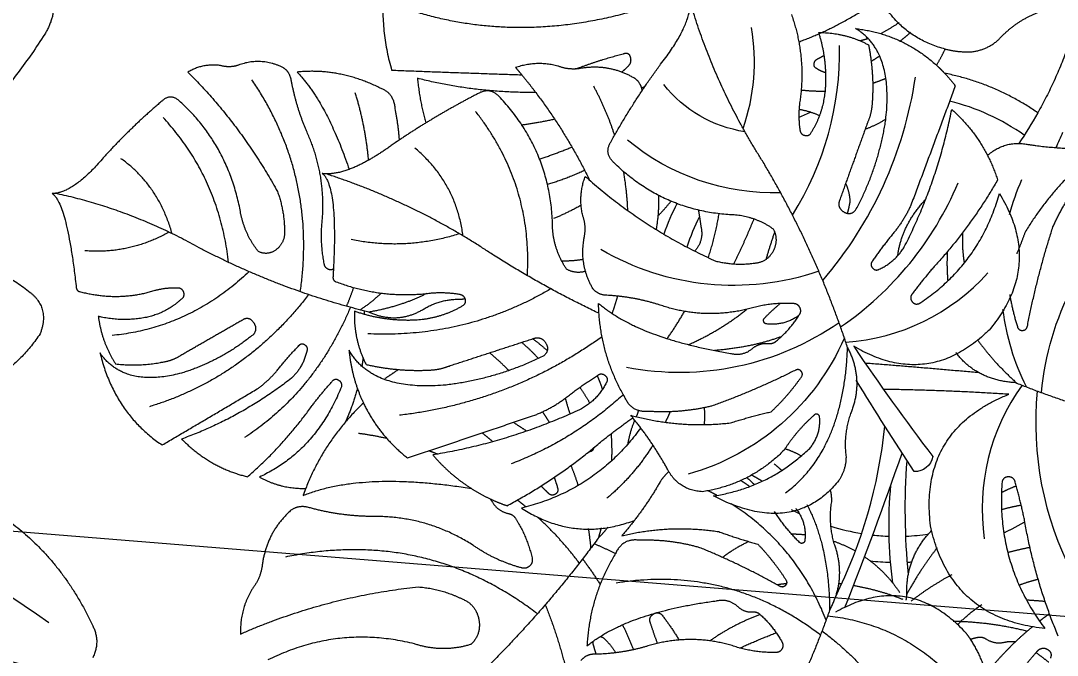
# Model space of a CAD drawing. Header units: inches. Extents: x 17146 to 31738, y -8920 to -2452.
# Drawn here: x 21354.46 to 21370.6, y -5320.32 to -5310.45 of the extents above; entities that cross this region are included whole.
import ezdxf

# ---------------------------------------------------------------- set-up
doc = ezdxf.new("R2010")
doc.units = ezdxf.units.IN
doc.header["$LTSCALE"] = 25
doc.header["$MEASUREMENT"] = 0
doc.header["$PDMODE"] = 3
doc.layers.get('Defpoints').update_dxf_attribs({"color": 251})
for name, color, linetype, lineweight in [('A_Grid Name', 216, 'Continuous', 5), ('Dim-external', 151, 'Continuous', 9), ('plants', 105, 'Continuous', 18)]:
    doc.layers.add(name, color=color, linetype=linetype, lineweight=lineweight)
doc.styles.add('int text 1in-8ft', font='trebuc.ttf', dxfattribs={"height": 7})
doc.dimstyles.new('dim 1in-8ft', dxfattribs={"dimtxt": 7, "dimasz": 2, "dimexe": 6, "dimexo": 6, "dimgap": 1, "dimtad": 1, "dimdec": 0, "dimzin": 0, "dimdsep": 46, "dimlunit": 4, "dimtxsty": 'int text 1in-8ft', "dimblk": 'DOT', "dimcen": 4, "dimdle": 6, "dimclrt": 7, "dimadec": 0, "dimazin": 0, "dimtfac": 1, "dimtdec": 0, "dimtofl": 0, "dimtmove": 0, "dimatfit": 3, "dimfxl": 6, "dimfxlon": 1, "dimtolj": 1, "dimtzin": 0, "dimarcsym": 0})
doc.dimstyles.new('dim 1in-8ft c-c', dxfattribs={"dimtxt": 7, "dimasz": 2, "dimexe": 6, "dimexo": 6, "dimgap": 1, "dimtad": 1, "dimdec": 0, "dimzin": 0, "dimdsep": 46, "dimlunit": 4, "dimtxsty": 'int text 1in-8ft', "dimblk": 'DOT', "dimcen": 4, "dimdle": 6, "dimclrt": 7, "dimadec": 0, "dimazin": 0, "dimtfac": 1, "dimtdec": 0, "dimtofl": 0, "dimtmove": 0, "dimatfit": 3, "dimfxl": 6, "dimfxlon": 1, "dimtolj": 1, "dimtzin": 0, "dimarcsym": 0})

# ---------------------------------------------------------------- blocks, each defined once
blk = doc.blocks.new('Monstera_86')
at = {"layer": 'plants'}
for points, degree in [([(0.5667, 1.02229), (0.60753, 1.08693), (0.61641, 1.15825)], 2), ([(0.79487, 0.9924), (0.82491, 1.07672), (0.87244, 1.15207)], 2), ([(0.80145, 1.01022), (0.7355, 1.06021), (0.70638, 1.13893)], 2), ([(0.9968, 0.92926), (1.06038, 1.01567), (1.14135, 1.08578)], 2), ([(0.61464, 1.02921), (0.62833, 1.04457), (0.6387, 1.06165)], 2), ([(0.79655, 0.99708), (0.72491, 1.005), (0.67851, 1.06165)], 2), ([(1.04313, 0.98738), (1.0286, 1.02367), (1.02099, 1.06207)], 2), ([(0.63256, 1.01968), (0.64656, 1.03297), (0.65816, 1.04784)], 2), ([(0.65816, 1.04784), (0.66256, 1.03143), (0.67193, 1.0174)], 2), ([(0.60197, 1.03403), (0.5998, 1.02947), (0.60413, 1.0268)], 2), ([(0.60346, 1.03764), (0.6089, 1.03343), (0.61464, 1.02921)], 2), ([(1.0014, 1.03065), (1.00792, 1.03108), (1.01211, 1.03622)], 2), ([(1.15735, 1.02155), (1.22372, 1.00502), (1.28527, 1.03558)], 2), ([(0.60413, 1.0268), (0.60846, 1.02414), (0.61292, 1.0273)], 2), ([(0.61292, 1.0273), (0.61379, 1.02825), (0.61464, 1.02921)], 2), ([(0.83646, 1.01991), (0.83472, 1.02301), (0.83651, 1.02608)], 2), ([(0.83651, 1.02608), (0.8383, 1.02915), (0.84178, 1.02903)], 2), ([(0.87315, 1.0252), (0.85755, 1.01796), (0.84145, 1.01187)], 2), ([(0.84178, 1.02903), (0.86133, 1.02954), (0.87986, 1.02311)], 2), ([(0.87986, 1.02311), (0.91734, 1.01211), (0.95464, 1.02375)], 2), ([(1.00672, 1.02338), (0.97102, 0.99428), (0.89371, 0.98396)], 2), ([(0.95464, 1.02375), (0.97757, 1.0304), (1.0014, 1.03065)], 2), ([(0.97563, 1.00495), (0.97052, 1.01564), (0.96615, 1.02667)], 2), ([(0.99162, 1.01698), (0.98578, 1.02245), (0.98163, 1.02931)], 2), ([(0.98175, 0.94256), (1.00435, 0.97967), (1.00672, 1.02338)], 2), ([(0.99866, 1.0306), (0.99981, 1.02679), (1.00089, 1.02297)], 2), ([(1.00089, 1.02297), (1.00168, 1.02105), (1.00104, 1.01906)], 2), ([(1.10795, 1.02202), (1.13276, 1.0296), (1.15735, 1.02155)], 2), ([(0.5952, 1.01494), (0.61564, 0.96604), (0.62462, 0.91381)], 2), ([(0.61765, 1.00654), (0.62539, 1.01287), (0.63256, 1.01968)], 2), ([(0.64199, 1.02006), (0.63732, 1.01897), (0.63256, 1.01968)], 2), ([(0.65841, 1.0172), (0.65077, 1.02209), (0.64199, 1.02006)], 2), ([(0.66545, 1.0158), (0.66166, 1.01506), (0.65841, 1.0172)], 2), ([(0.67193, 1.0174), (0.66872, 1.0165), (0.66545, 1.0158)], 2), ([(0.67193, 1.0174), (0.67377, 1.01465), (0.67578, 1.01203)], 2), ([(0.80285, 1.01385), (0.88281, 0.95298), (0.98117, 0.96849)], 2), ([(0.85593, 0.99552), (0.84414, 1.00599), (0.83646, 1.01991)], 2), ([(0.85541, 0.99599), (0.87897, 1.0046), (0.89943, 1.01898)], 2), ([(0.94156, 0.99595), (0.93319, 1.00659), (0.92633, 1.01828)], 2), ([(0.94512, 1.02117), (0.94837, 1.01228), (0.95131, 1.00326)], 2), ([(0.99521, 1.01519), (0.99307, 1.01538), (0.99162, 1.01698)], 2), ([(1.10117, 1), (1.09867, 1.01282), (1.10795, 1.02202)], 2), ([(0.64429, 0.87995), (0.64982, 0.95114), (0.60688, 1.00818)], 2), ([(0.60688, 1.00818), (0.68931, 0.99963), (0.70677, 0.91862)], 2), ([(0.68708, 1.00168), (0.65419, 1.00227), (0.62223, 1.01037)], 2), ([(0.68323, 1.00485), (0.6736, 0.99509), (0.66198, 0.98716)], 2), ([(0.67578, 1.01203), (0.72596, 0.95809), (0.78971, 0.99382)], 2), ([(1.3092, 1.01295), (1.23471, 0.98015), (1.15396, 0.97185)], 2), ([(1.29887, 0.97353), (1.30992, 0.99171), (1.3092, 1.01295)], 2), ([(0.6029, 0.99528), (0.6073, 0.99841), (0.61155, 1.00169)], 2), ([(0.79792, 1.00081), (0.82311, 0.93609), (0.88074, 0.89931)], 2), ([(0.86171, 0.99367), (0.85845, 0.99337), (0.85593, 0.99552)], 2), ([(0.94918, 0.99588), (0.94533, 0.99298), (0.94156, 0.99595)], 2), ([(0.95131, 1.00326), (0.95303, 0.99877), (0.94918, 0.99588)], 2), ([(1.11569, 0.98233), (1.10367, 0.98718), (1.10117, 1)], 2), ([(0.7815, 0.98973), (0.76381, 0.94521), (0.74719, 0.90029), (0.73162, 0.85498)], 3), ([(0.79487, 0.9924), (0.77991, 0.96491), (0.79039, 0.93532)], 2), ([(0.81468, 0.90002), (0.79519, 0.93725), (0.79487, 0.9924)], 2), ([(0.87504, 0.98903), (0.86934, 0.99426), (0.86171, 0.99367)], 2), ([(0.89371, 0.98396), (0.88312, 0.98159), (0.87504, 0.98903)], 2), ([(1.04999, 0.99524), (1.14868, 0.92044), (1.27007, 0.9458)], 2), ([(0.62282, 0.98313), (0.61478, 0.98364), (0.60675, 0.98433)], 2), ([(0.72373, 0.98425), (0.7069, 0.97107), (0.68797, 0.96106)], 2), ([(0.70088, 0.93766), (0.71521, 0.95566), (0.72753, 0.97824)], 2), ([(0.72753, 0.97824), (0.72825, 0.94586), (0.70582, 0.92267)], 2), ([(0.72753, 0.97824), (0.72789, 0.98079), (0.72823, 0.98334)], 2), ([(0.73064, 0.98294), (0.75172, 0.97458), (0.77405, 0.9708)], 2), ([(0.78983, 0.9807), (0.76659, 0.93386), (0.75201, 0.88356), (0.7466, 0.83155)], 3), ([(1.15396, 0.97185), (1.1338, 0.97335), (1.11569, 0.98233)], 2), ([(0.6291, 0.97012), (0.6211, 0.96713), (0.61282, 0.96501)], 2), ([(0.76434, 0.94555), (0.74593, 0.95817), (0.73368, 0.97676)], 2), ([(0.73956, 0.96864), (0.74345, 0.94018), (0.74405, 0.91145), (0.74135, 0.88285)], 3), ([(0.78438, 0.96931), (0.78574, 0.96915), (0.78709, 0.969)], 2), ([(0.83271, 0.96621), (0.83163, 0.96879), (0.8336, 0.97073)], 2), ([(0.83257, 0.96902), (0.83658, 0.96945), (0.84057, 0.97003)], 2), ([(0.8336, 0.97073), (0.83557, 0.97267), (0.83803, 0.97145)], 2), ([(0.83803, 0.97145), (0.87206, 0.95234), (0.9081, 0.93762)], 2), ([(1.01051, 0.94744), (1.00239, 0.95826), (0.99515, 0.96969)], 2), ([(1.29031, 0.95339), (1.29185, 0.96463), (1.29887, 0.97353)], 2), ([(0.61361, 0.80086), (0.61888, 0.85614), (0.60828, 0.91091), (0.58279, 0.96024)], 3), ([(0.72598, 0.96092), (0.72921, 0.92795), (0.72963, 0.8948), (0.72725, 0.86175)], 3), ([(0.8576, 0.9345), (0.84357, 0.94904), (0.83271, 0.96621)], 2), ([(0.75933, 0.94919), (0.75344, 0.94982), (0.74753, 0.95022), (0.7416, 0.95037)], 3), ([(1.01338, 0.95113), (1.02987, 0.92908), (1.05019, 0.91056)], 2), ([(1.05466, 0.94655), (1.05367, 0.9507), (1.0568, 0.9536)], 2), ([(1.0568, 0.9536), (1.05993, 0.95651), (1.06395, 0.95518)], 2), ([(1.06395, 0.95518), (1.08695, 0.94905), (1.1064, 0.93532)], 2), ([(1.26522, 0.90496), (1.28674, 0.92449), (1.29031, 0.95339)], 2), ([(0.63891, 0.94163), (0.62953, 0.93905), (0.61997, 0.93723)], 2), ([(0.72692, 0.95024), (0.72558, 0.95018), (0.72424, 0.95011), (0.7229, 0.95003)], 3), ([(0.88836, 0.94608), (0.87783, 0.93782), (0.86565, 0.9322)], 2), ([(0.96117, 0.93113), (0.9755, 0.92916), (0.98175, 0.94256)], 2), ([(1.00035, 0.93406), (0.99091, 0.93798), (0.98188, 0.94278)], 2), ([(1.06914, 0.91189), (1.05892, 0.92794), (1.05466, 0.94655)], 2), ([(0.79137, 0.93189), (0.78146, 0.93533), (0.77235, 0.94053)], 2), ([(0.79039, 0.93532), (0.79613, 0.91679), (0.79302, 0.89761)], 2), ([(0.81646, 0.93118), (0.81658, 0.93294), (0.81818, 0.93359)], 2), ([(0.81818, 0.93359), (0.81978, 0.93425), (0.82105, 0.93305)], 2), ([(0.82105, 0.93305), (0.83358, 0.92081), (0.84296, 0.90589)], 2), ([(0.89169, 0.92362), (0.87485, 0.92974), (0.8576, 0.9345)], 2), ([(0.9081, 0.93762), (0.93415, 0.93021), (0.96117, 0.93113)], 2), ([(1.00321, 0.93787), (1.00399, 0.92928), (1.00534, 0.92077)], 2), ([(1.1064, 0.93532), (1.14644, 0.90983), (1.19392, 0.91038)], 2), ([(0.64249, 0.92442), (0.63377, 0.92054), (0.62555, 0.9157)], 2), ([(0.62682, 0.79582), (0.65495, 0.83496), (0.66657, 0.88214), (0.65981, 0.92986)], 3), ([(0.72829, 0.92753), (0.7217, 0.92726), (0.71513, 0.92665), (0.7086, 0.9257)], 3), ([(0.75721, 0.92654), (0.75245, 0.92706), (0.74767, 0.9274), (0.74288, 0.92757)], 3), ([(0.79369, 0.9189), (0.78492, 0.92165), (0.77598, 0.92376), (0.7669, 0.92522)], 3), ([(0.82398, 0.90385), (0.8148, 0.91594), (0.81646, 0.93118)], 2), ([(0.82818, 0.92558), (0.82219, 0.9256), (0.81624, 0.92626)], 2), ([(0.97627, 0.92719), (0.93431, 0.91704), (0.89169, 0.92362)], 2), ([(0.94321, 0.88084), (0.95756, 0.90566), (0.97627, 0.92719)], 2), ([(0.9968, 0.92926), (0.99228, 0.9248), (0.98849, 0.9197)], 2), ([(0.99436, 0.92037), (0.99551, 0.92479), (0.9968, 0.92926)], 2), ([(0.62555, 0.9157), (0.62496, 0.9155), (0.62436, 0.91531)], 2), ([(0.70677, 0.91862), (0.7166, 0.83501), (0.63844, 0.80374)], 2), ([(1.06383, 0.90301), (1.01733, 0.93327), (0.9653, 0.9138)], 2), ([(0.62462, 0.91381), (0.62812, 0.89701), (0.63277, 0.88049)], 2), ([(0.7868, 0.87902), (0.82673, 0.92863), (0.89624, 0.89246)], 2), ([(0.82833, 0.90423), (0.82602, 0.90549), (0.82368, 0.9067), (0.82132, 0.90786)], 3), ([(1.07526, 0.90778), (1.07136, 0.90856), (1.06914, 0.91189)], 2), ([(1.08926, 0.89788), (1.08436, 0.90584), (1.07526, 0.90778)], 2), ([(1.19392, 0.91038), (1.22294, 0.91013), (1.25084, 0.90224)], 2), ([(0.62756, 0.90061), (0.63618, 0.90211), (0.6446, 0.90445)], 2), ([(0.6446, 0.90454), (0.64448, 0.90448), (0.64437, 0.90441), (0.64425, 0.90435)], 3), ([(0.79302, 0.89761), (0.79284, 0.89217), (0.79418, 0.88691)], 2), ([(0.82448, 0.90333), (0.82423, 0.90359), (0.82398, 0.90385)], 2), ([(0.95982, 0.83302), (0.99868, 0.88717), (1.06383, 0.90301)], 2), ([(1.07656, 0.90097), (1.0319, 0.87737), (0.99371, 0.84447)], 2), ([(1.05999, 0.90203), (1.06367, 0.89897), (1.06745, 0.89602)], 2), ([(1.09137, 0.89492), (1.08413, 0.89834), (1.07656, 0.90097)], 2), ([(1.09137, 0.89492), (1.09021, 0.89633), (1.08926, 0.89788)], 2), ([(1.25084, 0.90224), (1.25859, 0.90051), (1.26522, 0.90496)], 2), ([(0.63186, 0.88375), (0.63841, 0.8863), (0.6448, 0.88962)], 2), ([(0.83342, 0.88981), (0.78278, 0.8525), (0.77913, 0.76308)], 2), ([(0.89624, 0.89246), (0.84769, 0.88495), (0.81225, 0.85093)], 2), ([(0.83463, 0.85248), (0.86425, 0.88242), (0.90588, 0.88875)], 2), ([(0.8932, 0.89196), (0.89707, 0.88985), (0.90104, 0.88791)], 2), ([(0.90588, 0.88875), (0.92629, 0.8877), (0.93606, 0.86975)], 2), ([(0.94913, 0.84811), (0.96553, 0.87443), (0.98929, 0.89449)], 2), ([(1.03212, 0.88624), (1.03174, 0.88956), (1.03469, 0.89111)], 2), ([(1.03469, 0.89111), (1.03765, 0.89266), (1.04011, 0.89042)], 2), ([(1.04011, 0.89042), (1.04343, 0.88706), (1.0468, 0.88375)], 2), ([(1.10788, 0.8858), (1.09992, 0.89089), (1.09137, 0.89492)], 2), ([(1.2546, 0.89208), (1.20308, 0.87095), (1.10934, 0.88566)], 2), ([(1.25227, 0.88586), (1.25348, 0.88895), (1.2546, 0.89208)], 2), ([(0.63277, 0.88049), (0.63377, 0.87604), (0.63833, 0.87583)], 2), ([(0.63833, 0.87583), (0.64289, 0.87562), (0.64429, 0.87995)], 2), ([(0.78054, 0.85831), (0.78054, 0.86961), (0.7868, 0.87902)], 2), ([(0.86307, 0.87409), (0.85831, 0.87661), (0.85374, 0.87947)], 2), ([(0.8672, 0.8763), (0.86495, 0.87838), (0.86266, 0.88041), (0.86032, 0.88238)], 3), ([(0.86481, 0.88416), (0.86862, 0.88138), (0.87263, 0.87891)], 2), ([(0.93521, 0.87124), (0.94004, 0.87531), (0.94321, 0.88084)], 2), ([(1.0144, 0.88292), (1.01718, 0.87428), (1.02057, 0.86586)], 2), ([(1.0353, 0.87624), (1.0336, 0.8812), (1.03212, 0.88624)], 2), ([(1.14127, 0.85659), (1.12682, 0.87371), (1.10788, 0.8858)], 2), ([(1.10934, 0.88566), (1.10861, 0.88571), (1.10788, 0.8858)], 2), ([(1.20184, 0.81137), (1.2354, 0.8429), (1.25227, 0.88586)], 2), ([(1.29277, 0.876), (1.27328, 0.8865), (1.25227, 0.88586)], 2), ([(0.70474, 0.85811), (0.70638, 0.8661), (0.71292, 0.87135), (0.72108, 0.87122)], 3), ([(0.72108, 0.87122), (0.73828, 0.8449), (0.7551, 0.81833), (0.77155, 0.79152)], 3), ([(0.78198, 0.75452), (0.80787, 0.81323), (0.85675, 0.85586), (0.91844, 0.87353)], 3), ([(0.84316, 0.86444), (0.83985, 0.86714), (0.83675, 0.87013)], 2), ([(0.93606, 0.86975), (0.94999, 0.84432), (0.96854, 0.82203)], 2), ([(1.22111, 0.79717), (1.24322, 0.85303), (1.29277, 0.876)], 2), ([(1.30307, 0.87568), (1.2716, 0.84846), (1.24662, 0.81347)], 2), ([(1.36061, 0.84275), (1.33534, 0.8681), (1.30307, 0.87568)], 2), ([(0.97499, 0.80406), (1.01809, 0.84345), (1.0728, 0.86443)], 2), ([(0.98569, 0.83818), (0.98483, 0.84949), (0.98528, 0.8615)], 2), ([(0.77376, 0.76184), (0.75174, 0.79463), (0.72872, 0.82673), (0.70474, 0.85811)], 3), ([(0.7765, 0.82054), (0.78307, 0.83894), (0.78054, 0.85831)], 2), ([(0.81225, 0.85093), (0.80236, 0.83913), (0.80355, 0.82377)], 2), ([(0.80821, 0.82172), (0.82352, 0.8353), (0.83463, 0.85248)], 2), ([(0.81963, 0.85757), (0.82634, 0.85369), (0.83389, 0.85135)], 2), ([(1.00085, 0.85049), (1.00108, 0.85107), (1.00131, 0.85163)], 2), ([(1.00131, 0.85163), (1.00205, 0.85362), (1.00414, 0.85382)], 2), ([(1.00414, 0.85382), (1.00452, 0.85385), (1.00491, 0.8538)], 2), ([(1.01139, 0.81628), (1.07344, 0.84554), (1.14127, 0.85659)], 2), ([(1.16343, 0.85927), (1.10696, 0.84043), (1.05061, 0.82126)], 2), ([(1.13736, 0.85593), (1.14109, 0.85444), (1.14485, 0.85306)], 2), ([(1.20184, 0.81137), (1.18827, 0.83975), (1.16343, 0.85927)], 2), ([(0.97086, 0.8469), (0.96903, 0.83634), (0.96495, 0.82643)], 2), ([(0.99371, 0.84447), (0.98097, 0.83425), (0.96755, 0.82492)], 2), ([(1.08902, 0.84512), (1.09361, 0.84122), (1.09826, 0.8374)], 2), ([(1.18137, 0.84231), (1.19369, 0.83956), (1.20621, 0.83789)], 2), ([(1.26477, 0.78968), (1.30904, 0.82425), (1.36061, 0.84275)], 2), ([(1.37759, 0.84794), (1.33613, 0.82366), (1.2948, 0.79909)], 2), ([(1.43188, 0.76767), (1.41913, 0.82033), (1.37759, 0.84794)], 2), ([(0.63148, 0.79398), (0.54769, 0.82741), (0.45857, 0.84137)], 2), ([(1.0709, 0.82815), (1.06512, 0.83206), (1.05924, 0.83582)], 2), ([(1.21328, 0.72781), (1.24416, 0.80128), (1.30566, 0.84156)], 2), ([(0.80355, 0.82377), (0.80361, 0.82199), (0.80523, 0.82128)], 2), ([(0.88142, 0.82865), (0.86383, 0.82311), (0.84586, 0.81895)], 2), ([(0.96854, 0.82203), (0.92562, 0.83373), (0.88142, 0.82865)], 2), ([(0.90409, 0.82955), (0.90398, 0.82974), (0.90387, 0.82993), (0.90376, 0.83012)], 3), ([(0.90413, 0.83013), (0.90358, 0.82276), (0.90409, 0.81538)], 2), ([(0.93419, 0.81893), (0.9361, 0.82359), (0.93825, 0.82814)], 2), ([(0.96755, 0.82492), (0.96712, 0.82459), (0.96663, 0.82435)], 2), ([(1.03939, 0.82843), (1.04232, 0.82365), (1.04545, 0.81901)], 2), ([(1.20721, 0.79843), (1.21122, 0.81376), (1.21756, 0.82789)], 2), ([(0.77913, 0.76308), (0.76466, 0.79121), (0.7765, 0.82054)], 2), ([(0.80523, 0.82128), (0.80686, 0.82056), (0.80821, 0.82172)], 2), ([(0.84586, 0.81895), (0.83088, 0.80486), (0.81908, 0.78801)], 2), ([(0.89785, 0.814), (0.92499, 0.82051), (0.95284, 0.81862)], 2), ([(0.9346, 0.81894), (0.93454, 0.81911), (0.93447, 0.81927), (0.9344, 0.81943)], 3), ([(0.95284, 0.81862), (0.96769, 0.82007), (0.97366, 0.8064)], 2), ([(0.9626, 0.82118), (0.96201, 0.8194), (0.96157, 0.81758)], 2), ([(0.9636, 0.82332), (0.96312, 0.82224), (0.9626, 0.82118)], 2), ([(0.98987, 0.7937), (0.9971, 0.80828), (1.01139, 0.81628)], 2), ([(0.99348, 0.75346), (1.073, 0.8104), (1.17044, 0.82207)], 2), ([(1.02139, 0.82086), (1.0236, 0.81433), (1.0253, 0.80764)], 2), ([(1.05061, 0.82126), (1.03708, 0.81575), (1.02544, 0.807)], 2), ([(1.24969, 0.71672), (1.30592, 0.78937), (1.38874, 0.81454)], 2), ([(0.82439, 0.78256), (0.86016, 0.80052), (0.89785, 0.814)], 2), ([(0.97366, 0.8064), (0.99567, 0.76833), (0.9966, 0.72436)], 2), ([(1.02544, 0.807), (1.01192, 0.79646), (0.99745, 0.78725)], 2), ([(1.01295, 0.79769), (1.00829, 0.80439), (1.00424, 0.81148)], 2), ([(1.0253, 0.80764), (1.02543, 0.80737), (1.02556, 0.80709)], 2), ([(1.21442, 0.76531), (1.21231, 0.78946), (1.20184, 0.81137)], 2), ([(1.24662, 0.81347), (1.23817, 0.8025), (1.22905, 0.79226)], 2), ([(0.60993, 0.80222), (0.60377, 0.73608), (0.57236, 0.67689), (0.52105, 0.63471)], 3), ([(0.62309, 0.79727), (0.6336, 0.77604), (0.64047, 0.75333), (0.64349, 0.72983)], 3), ([(0.63844, 0.80374), (0.6931, 0.8002), (0.74787, 0.79942)], 2), ([(0.99784, 0.78751), (0.99528, 0.79333), (0.99323, 0.79951)], 2), ([(1.12977, 0.79568), (1.19424, 0.80129), (1.21442, 0.76531)], 2), ([(1.22362, 0.79133), (1.22048, 0.79327), (1.22111, 0.79717)], 2), ([(1.2948, 0.79909), (1.28502, 0.79236), (1.27721, 0.78286)], 2), ([(0.66569, 0.75625), (0.65173, 0.77562), (0.63148, 0.79398)], 2), ([(0.63182, 0.79367), (0.66598, 0.79196), (0.68468, 0.76725)], 2), ([(0.78661, 0.74125), (0.84133, 0.77891), (0.90689, 0.79274), (0.97216, 0.78039)], 3), ([(0.81908, 0.78801), (0.81788, 0.78546), (0.81984, 0.78344)], 2), ([(0.99092, 0.78732), (0.98769, 0.79007), (0.98987, 0.7937)], 2), ([(1.04433, 0.77015), (1.08483, 0.79021), (1.12977, 0.79568)], 2), ([(1.17132, 0.78212), (1.17717, 0.78622), (1.18317, 0.79008)], 2), ([(1.22905, 0.79226), (1.22676, 0.78939), (1.22362, 0.79133)], 2), ([(1.25131, 0.76625), (1.25477, 0.78057), (1.26477, 0.78968)], 2), ([(1.36082, 0.78525), (1.41058, 0.79833), (1.43188, 0.76767)], 2), ([(0.76395, 0.7763), (0.71497, 0.78014), (0.66453, 0.78465)], 2), ([(0.81984, 0.78344), (0.82181, 0.78143), (0.82439, 0.78256)], 2), ([(0.99745, 0.78725), (0.99416, 0.78457), (0.99092, 0.78732)], 2), ([(1.12716, 0.77906), (1.09045, 0.76702), (1.05368, 0.75517)], 2), ([(1.07495, 0.78299), (1.08298, 0.77485), (1.09172, 0.76749)], 2), ([(1.14345, 0.78257), (1.13501, 0.78214), (1.12716, 0.77906)], 2), ([(1.19956, 0.77772), (1.17185, 0.78405), (1.14345, 0.78257)], 2), ([(1.2022, 0.77201), (1.20261, 0.77542), (1.20314, 0.7788)], 2), ([(1.27721, 0.78286), (1.2682, 0.7715), (1.25824, 0.76124)], 2), ([(1.29764, 0.75125), (1.32638, 0.77469), (1.36082, 0.78525)], 2), ([(0.65559, 0.74764), (0.70924, 0.8), (0.77376, 0.76184)], 2), ([(1.04278, 0.75885), (1.03886, 0.76514), (1.04433, 0.77015)], 2), ([(1.04915, 0.77247), (1.05599, 0.76495), (1.06379, 0.75843)], 2), ([(1.20973, 0.73125), (1.21062, 0.75577), (1.19956, 0.77772)], 2), ([(1.3613, 0.76962), (1.33431, 0.75403), (1.30724, 0.7386)], 2), ([(1.37355, 0.77486), (1.36699, 0.77342), (1.3613, 0.76962)], 2), ([(1.41833, 0.77728), (1.39562, 0.77971), (1.37355, 0.77486)], 2), ([(1.43337, 0.73574), (1.43034, 0.75842), (1.41833, 0.77728)], 2), ([(0.77913, 0.76308), (0.80716, 0.67733), (0.85357, 0.59997)], 2), ([(0.83705, 0.75346), (0.86299, 0.76293), (0.89524, 0.7655)], 2), ([(0.86195, 0.76357), (0.85588, 0.75853), (0.84804, 0.7594)], 2), ([(0.88139, 0.768), (0.87054, 0.77076), (0.86195, 0.76357)], 2), ([(0.91807, 0.76037), (0.89054, 0.74827), (0.86711, 0.72952)], 2), ([(0.9966, 0.72436), (0.96078, 0.75486), (0.88139, 0.768)], 2), ([(1.054, 0.75528), (1.04759, 0.76004), (1.04161, 0.76536)], 2), ([(1.2531, 0.7605), (1.25015, 0.76264), (1.25131, 0.76625)], 2), ([(1.25824, 0.76124), (1.25606, 0.75837), (1.2531, 0.7605)], 2), ([(0.7807, 0.75831), (0.73263, 0.75483), (0.68897, 0.73351), (0.65667, 0.69773)], 3), ([(0.84201, 0.75774), (0.82948, 0.74766), (0.82107, 0.73396)], 2), ([(0.84804, 0.7594), (0.84468, 0.75981), (0.84201, 0.75774)], 2), ([(0.93668, 0.75503), (0.92845, 0.74356), (0.9215, 0.73129)], 2), ([(1.03824, 0.71169), (1.11225, 0.75497), (1.19813, 0.75095)], 2), ([(1.05368, 0.75517), (1.0467, 0.75257), (1.04278, 0.75885)], 2), ([(1.29813, 0.74065), (1.2941, 0.74596), (1.29764, 0.75125)], 2), ([(1.30173, 0.69666), (1.35326, 0.7456), (1.42127, 0.75245)], 2), ([(0.62219, 0.7445), (0.61367, 0.70036), (0.59985, 0.65759)], 2), ([(0.62609, 0.74794), (0.62295, 0.74757), (0.62219, 0.7445)], 2), ([(0.63068, 0.74549), (0.62924, 0.7483), (0.62609, 0.74794)], 2), ([(0.64665, 0.62851), (0.60791, 0.69132), (0.65559, 0.74764)], 2), ([(0.63765, 0.71674), (0.63511, 0.73134), (0.63068, 0.74549)], 2), ([(0.78529, 0.74495), (0.73949, 0.71356), (0.70424, 0.67033), (0.68271, 0.61914)], 3), ([(0.8217, 0.73497), (0.83427, 0.74395), (0.84968, 0.74233)], 2), ([(0.84968, 0.74233), (0.85158, 0.74221), (0.8523, 0.74046)], 2), ([(0.82107, 0.73396), (0.81917, 0.73091), (0.82091, 0.72776)], 2), ([(0.85173, 0.73731), (0.84529, 0.73052), (0.8381, 0.72452)], 2), ([(0.8523, 0.74046), (0.85302, 0.73871), (0.85173, 0.73731)], 2), ([(0.86573, 0.72919), (0.90478, 0.73889), (0.94285, 0.72586)], 2), ([(0.98468, 0.73321), (0.98205, 0.72572), (0.97992, 0.71807)], 2), ([(1.11468, 0.72622), (1.13458, 0.73809), (1.1578, 0.73908)], 2), ([(1.19708, 0.73199), (1.17128, 0.74328), (1.14808, 0.72861)], 2), ([(1.1578, 0.73908), (1.18452, 0.74008), (1.20973, 0.73125)], 2), ([(1.20133, 0.73093), (1.20122, 0.73245), (1.20112, 0.73396)], 2), ([(1.30724, 0.7386), (1.30216, 0.73535), (1.29813, 0.74065)], 2), ([(1.35952, 0.71943), (1.37335, 0.7328), (1.39142, 0.73657)], 2), ([(1.39142, 0.73657), (1.41224, 0.74077), (1.43337, 0.73574)], 2), ([(0.7168, 0.72457), (0.66357, 0.6898), (0.64665, 0.62851)], 2), ([(0.72296, 0.7226), (0.72063, 0.72593), (0.7168, 0.72457)], 2), ([(0.82091, 0.72776), (0.82265, 0.72462), (0.82624, 0.72461)], 2), ([(0.82624, 0.72461), (0.84639, 0.7234), (0.86573, 0.72919)], 2), ([(0.94285, 0.72586), (0.96628, 0.71836), (0.99086, 0.71725)], 2), ([(0.99619, 0.73305), (1.04376, 0.7105), (1.08819, 0.68237)], 2), ([(1.1133, 0.72033), (1.1122, 0.72369), (1.11468, 0.72622)], 2), ([(1.14808, 0.72861), (1.13341, 0.72026), (1.11666, 0.72073)], 2), ([(1.14685, 0.71579), (1.16871, 0.72714), (1.19708, 0.73199)], 2), ([(1.20472, 0.73007), (1.19498, 0.72342), (1.18612, 0.71536)], 2), ([(1.19708, 0.73199), (1.27352, 0.71334), (1.34539, 0.67579)], 2), ([(1.21659, 0.7269), (1.2132, 0.71887), (1.21036, 0.71054)], 2), ([(0.7036, 0.69229), (0.71356, 0.70389), (0.72269, 0.71615)], 2), ([(0.72269, 0.71615), (0.72528, 0.71927), (0.72296, 0.7226)], 2), ([(0.80427, 0.69638), (0.86828, 0.71791), (0.93616, 0.71116), (0.99467, 0.67743)], 3), ([(0.99086, 0.71725), (0.99756, 0.71658), (1.0017, 0.71127)], 2), ([(1.11792, 0.71638), (1.11441, 0.71698), (1.1133, 0.72033)], 2), ([(1.11666, 0.72073), (1.115, 0.72053), (1.11337, 0.72012)], 2), ([(1.14331, 0.71539), (1.13055, 0.71419), (1.11792, 0.71638)], 2), ([(1.22584, 0.7055), (1.18582, 0.72066), (1.14331, 0.71539)], 2), ([(1.35934, 0.71384), (1.35796, 0.71679), (1.35952, 0.71943)], 2), ([(1.44993, 0.714), (1.41621, 0.72304), (1.38365, 0.71297)], 2), ([(1.0017, 0.71127), (1.0138, 0.68999), (1.00893, 0.66601)], 2), ([(1.257, 0.7142), (1.24236, 0.61307), (1.29923, 0.52922)], 2), ([(1.36356, 0.71076), (1.36071, 0.71088), (1.35934, 0.71384)], 2), ([(1.38365, 0.71297), (1.37381, 0.7103), (1.36356, 0.71076)], 2), ([(1.45257, 0.71085), (1.45214, 0.71341), (1.44993, 0.714)], 2), ([(1.47366, 0.62851), (1.46089, 0.63666), (1.45257, 0.71085)], 2), ([(0.69208, 0.67924), (0.69282, 0.6919), (0.69173, 0.70453)], 2), ([(0.80086, 0.70446), (0.7576, 0.6538), (0.72984, 0.59293), (0.71994, 0.52705)], 3), ([(1.00787, 0.69641), (1.01655, 0.69891), (1.02447, 0.69461)], 2), ([(1.05873, 0.7002), (1.05429, 0.62013), (1.10398, 0.55679)], 2), ([(1.22848, 0.70173), (1.22847, 0.70451), (1.22584, 0.7055)], 2), ([(1.22806, 0.69427), (1.22825, 0.69792), (1.22848, 0.70173)], 2), ([(0.64823, 0.6166), (0.67163, 0.65758), (0.7036, 0.69229)], 2), ([(0.67708, 0.68837), (0.67724, 0.68792), (0.67739, 0.68748)], 2), ([(0.75147, 0.69453), (0.73755, 0.68817), (0.72965, 0.67508)], 2), ([(0.75744, 0.69337), (0.75494, 0.69646), (0.75147, 0.69453)], 2), ([(0.75733, 0.68729), (0.75994, 0.69029), (0.75744, 0.69337)], 2), ([(0.86062, 0.68925), (0.84964, 0.68856), (0.8442, 0.67901)], 2), ([(0.89423, 0.68746), (0.8776, 0.69161), (0.86062, 0.68925)], 2), ([(0.87835, 0.68992), (0.86903, 0.67064), (0.86091, 0.65084)], 2), ([(1.02447, 0.69461), (1.03747, 0.67516), (1.03691, 0.65185)], 2), ([(1.23781, 0.61107), (1.22431, 0.62129), (1.22806, 0.69427)], 2), ([(1.22806, 0.69427), (1.23025, 0.6958), (1.23272, 0.69462)], 2), ([(1.23272, 0.69462), (1.23562, 0.69324), (1.23612, 0.68971)], 2), ([(1.23612, 0.68971), (1.23993, 0.67005), (1.23769, 0.65046)], 2), ([(1.31956, 0.6886), (1.32823, 0.61431), (1.37685, 0.56208)], 2), ([(0.62413, 0.66218), (0.62764, 0.67175), (0.63151, 0.68118)], 2), ([(0.67739, 0.68748), (0.67908, 0.675), (0.67856, 0.66241)], 2), ([(0.73536, 0.68276), (0.7318, 0.65572), (0.711, 0.63363)], 2), ([(0.738, 0.66173), (0.74828, 0.67405), (0.75733, 0.68729)], 2), ([(0.8442, 0.67901), (0.83875, 0.66945), (0.84376, 0.65966)], 2), ([(0.84281, 0.66182), (0.84689, 0.67368), (0.85038, 0.68573)], 2), ([(0.90079, 0.68446), (0.8946, 0.66566), (0.89134, 0.64616)], 2), ([(1.00819, 0.61352), (0.957, 0.65942), (0.89423, 0.68746)], 2), ([(1.02885, 0.68715), (1.0195, 0.68741), (1.00988, 0.68583)], 2), ([(1.08819, 0.68237), (1.15634, 0.6367), (1.23454, 0.61133)], 2), ([(1.2772, 0.67681), (1.28454, 0.68314), (1.29352, 0.67924)], 2), ([(1.29352, 0.67924), (1.30667, 0.66293), (1.30978, 0.64139)], 2), ([(1.37169, 0.66219), (1.406, 0.68154), (1.4451, 0.6785)], 2), ([(0.72965, 0.67508), (0.70046, 0.61803), (0.68825, 0.55513)], 2), ([(0.90714, 0.65794), (0.90451, 0.66955), (0.91247, 0.67845)], 2), ([(0.9085, 0.64869), (0.91279, 0.65726), (0.91643, 0.66613), (0.9194, 0.67524)], 3), ([(0.91247, 0.67845), (0.91258, 0.67857), (0.91268, 0.67869)], 2), ([(1.11807, 0.66362), (1.16464, 0.67842), (1.21258, 0.66873)], 2), ([(1.27079, 0.65962), (1.26986, 0.67047), (1.2772, 0.67681)], 2), ([(1.34539, 0.67579), (1.40582, 0.6421), (1.47105, 0.62834)], 2), ([(0.56973, 0.59815), (0.60218, 0.6257), (0.62413, 0.66218)], 2), ([(0.72391, 0.63867), (0.72945, 0.65112), (0.738, 0.66173)], 2), ([(0.92808, 0.63699), (0.93252, 0.6457), (0.93637, 0.6547), (0.9396, 0.66394)], 3), ([(1.00893, 0.66601), (1.00716, 0.65664), (1.01043, 0.64768)], 2), ([(1.11496, 0.66545), (1.1209, 0.61906), (1.15694, 0.58882)], 2), ([(1.36897, 0.6635), (1.38068, 0.62151), (1.41356, 0.59809)], 2), ([(0.59985, 0.65759), (0.58704, 0.62898), (0.56628, 0.6055)], 2), ([(0.84376, 0.65966), (0.8617, 0.64703), (0.88365, 0.64693)], 2), ([(0.90946, 0.6428), (0.90821, 0.6502), (0.90714, 0.65794)], 2), ([(0.94615, 0.65996), (0.94346, 0.64506), (0.94394, 0.62993)], 2), ([(1.03691, 0.65185), (1.03991, 0.59027), (1.08229, 0.54509)], 2), ([(1.27693, 0.62681), (1.27113, 0.6427), (1.27079, 0.65962)], 2), ([(0.63779, 0.64672), (0.63496, 0.6363), (0.63135, 0.62613), (0.62698, 0.61625)], 3), ([(0.77216, 0.64316), (0.75221, 0.60596), (0.74586, 0.56423)], 2), ([(0.78283, 0.6443), (0.77702, 0.64812), (0.77216, 0.64316)], 2), ([(0.77913, 0.64564), (0.77782, 0.64067), (0.7769, 0.63562)], 2), ([(0.786, 0.63406), (0.78863, 0.64049), (0.78283, 0.6443)], 2), ([(0.82732, 0.64728), (0.79931, 0.6028), (0.78514, 0.55192), (0.7861, 0.49936)], 3), ([(0.88365, 0.64693), (0.9415, 0.64251), (0.98287, 0.60183)], 2), ([(0.94449, 0.64786), (0.93857, 0.64174), (0.93312, 0.63497)], 2), ([(0.97108, 0.64333), (0.97171, 0.62619), (0.97471, 0.60931)], 2), ([(1.01043, 0.64768), (1.01446, 0.63026), (1.00819, 0.61352)], 2), ([(1.01179, 0.63878), (1.02369, 0.64535), (1.03582, 0.65044)], 2), ([(1.23769, 0.65046), (1.23485, 0.61112), (1.25111, 0.57508)], 2), ([(0.68514, 0.53456), (0.70437, 0.58667), (0.72391, 0.63867)], 2), ([(0.76157, 0.56623), (0.77387, 0.60011), (0.786, 0.63406)], 2), ([(0.7769, 0.63562), (0.7771, 0.62718), (0.78082, 0.61958)], 2), ([(1.30978, 0.64139), (1.32148, 0.58505), (1.3616, 0.54864)], 2), ([(0.83758, 0.62789), (0.88664, 0.6292), (0.93339, 0.61313), (0.97128, 0.58193)], 3), ([(1.35519, 0.52257), (1.30929, 0.56807), (1.27693, 0.62681)], 2), ([(1.42899, 0.59726), (1.45534, 0.62846), (1.47366, 0.62851)], 2), ([(0.68825, 0.55513), (0.65978, 0.58036), (0.64823, 0.6166)], 2), ([(1.05146, 0.54033), (1.02423, 0.57634), (1.00445, 0.61684)], 2), ([(1.00874, 0.60827), (1.02498, 0.61596), (1.04142, 0.62061)], 2), ([(1.17593, 0.58539), (1.19747, 0.60117), (1.21438, 0.60741)], 2), ([(1.21438, 0.60741), (1.22784, 0.61238), (1.23781, 0.61107)], 2), ([(1.25977, 0.52247), (1.23418, 0.54911), (1.21438, 0.60741)], 2), ([(0.85357, 0.59997), (0.89471, 0.53526), (0.91648, 0.46174)], 2), ([(0.98287, 0.60183), (0.99227, 0.59358), (0.98561, 0.583)], 2), ([(1.04841, 0.59853), (1.03409, 0.59371), (1.01984, 0.58795)], 2), ([(1.19742, 0.59941), (1.20009, 0.56941), (1.20898, 0.54066)], 2), ([(0.62327, 0.5854), (0.60044, 0.58896), (0.57734, 0.58938)], 2), ([(0.59149, 0.57531), (0.59335, 0.57971), (0.59526, 0.58408), (0.59721, 0.58843)], 3), ([(0.65702, 0.59533), (0.6425, 0.58234), (0.62327, 0.5854)], 2), ([(1.37792, 0.5479), (1.40487, 0.57067), (1.42899, 0.59726)], 2), ([(0.6131, 0.55812), (0.61825, 0.56727), (0.62379, 0.57621), (0.62971, 0.58489)], 3), ([(0.98561, 0.583), (0.96611, 0.54799), (0.94244, 0.51565)], 2), ([(1.14727, 0.56685), (1.159, 0.57404), (1.17043, 0.58168)], 2), ([(1.17043, 0.58168), (1.17319, 0.58352), (1.17593, 0.58539)], 2), ([(1.17043, 0.58168), (1.17138, 0.56858), (1.17397, 0.55567)], 2), ([(0.62489, 0.57763), (0.6446, 0.56369), (0.6666, 0.55363), (0.69005, 0.54785)], 3), ([(0.76375, 0.57225), (0.75453, 0.56894), (0.74578, 0.56355)], 2), ([(0.8116, 0.57646), (0.79991, 0.55822), (0.79835, 0.53662)], 2), ([(0.81718, 0.57758), (0.81405, 0.5787), (0.8116, 0.57646)], 2), ([(0.82078, 0.57318), (0.82031, 0.57646), (0.81718, 0.57758)], 2), ([(0.82103, 0.54949), (0.82249, 0.56135), (0.82078, 0.57318)], 2), ([(0.87041, 0.57163), (0.86042, 0.54332), (0.85791, 0.5133), (0.86307, 0.48372)], 3), ([(0.86876, 0.57459), (0.89699, 0.57019), (0.92189, 0.55575), (0.93972, 0.53344)], 3), ([(0.98257, 0.5776), (0.98968, 0.55538), (1.00085, 0.53486)], 2), ([(1.25111, 0.57508), (1.26068, 0.55286), (1.265, 0.52884)], 2), ([(0.74586, 0.56423), (0.73886, 0.50432), (0.77216, 0.48456)], 2), ([(0.75782, 0.55114), (0.75846, 0.55899), (0.76157, 0.56623)], 2), ([(0.81122, 0.55746), (0.81476, 0.55896), (0.81824, 0.56056), (0.82168, 0.56226)], 3), ([(1.03493, 0.56363), (1.04939, 0.56692), (1.06374, 0.56877)], 2), ([(1.1024, 0.5416), (1.12531, 0.5534), (1.14727, 0.56685)], 2), ([(1.15466, 0.52796), (1.15281, 0.54839), (1.14727, 0.56685)], 2), ([(0.57123, 0.44038), (0.58202, 0.50285), (0.6131, 0.55812)], 2), ([(0.6131, 0.55812), (0.65011, 0.53236), (0.69434, 0.5236)], 2), ([(0.82153, 0.55497), (0.8121, 0.55651), (0.80359, 0.56048)], 2), ([(1.17397, 0.55567), (1.17477, 0.54094), (1.18717, 0.5365)], 2), ([(0.76089, 0.49874), (0.75567, 0.52473), (0.75782, 0.55114)], 2), ([(0.82812, 0.47234), (0.81493, 0.51003), (0.82103, 0.54949)], 2), ([(1.08229, 0.54509), (1.09085, 0.53485), (1.1024, 0.5416)], 2), ([(1.3616, 0.54864), (1.36987, 0.54027), (1.37792, 0.5479)], 2), ([(0.69434, 0.5236), (0.68943, 0.52882), (0.68514, 0.53456)], 2), ([(0.79835, 0.53662), (0.79669, 0.51175), (0.80432, 0.48803)], 2), ([(0.79859, 0.53935), (0.80902, 0.53958), (0.81971, 0.53837)], 2), ([(0.95621, 0.5352), (0.95756, 0.53588), (0.95892, 0.53654)], 2), ([(0.95845, 0.53854), (0.9595, 0.5324), (0.96434, 0.52842)], 2), ([(1.05146, 0.54033), (1.10482, 0.54072), (1.15466, 0.52796)], 2), ([(1.06371, 0.52483), (1.05742, 0.53245), (1.05146, 0.54033)], 2), ([(1.18717, 0.5365), (1.22243, 0.51882), (1.25977, 0.52247)], 2), ([(0.74627, 0.5283), (0.75168, 0.53057), (0.75723, 0.53238)], 2), ([(0.96434, 0.52842), (0.9868, 0.51493), (1.01267, 0.51936)], 2), ([(1.265, 0.52884), (1.26649, 0.52233), (1.27155, 0.51881)], 2), ([(0.7015, 0.51658), (0.69747, 0.50978), (0.69393, 0.5024)], 2), ([(0.69434, 0.5236), (0.69778, 0.51995), (0.7015, 0.51658)], 2), ([(0.77216, 0.48456), (0.73169, 0.48922), (0.7015, 0.51658)], 2), ([(0.79815, 0.52319), (0.80298, 0.52171), (0.80712, 0.51879)], 2), ([(0.80712, 0.51879), (0.80883, 0.51772), (0.80839, 0.51509)], 2), ([(0.96884, 0.50971), (0.96756, 0.51486), (0.97193, 0.51855)], 2), ([(0.97193, 0.51855), (0.97415, 0.52069), (0.97647, 0.52263)], 2), ([(1.01392, 0.51883), (0.99446, 0.51156), (0.97494, 0.50649)], 2), ([(1.01267, 0.51936), (1.02277, 0.52096), (1.03228, 0.51721)], 2), ([(1.01669, 0.51978), (1.01531, 0.51932), (1.01392, 0.51883)], 2), ([(1.03228, 0.51721), (1.05084, 0.51241), (1.06898, 0.51855)], 2), ([(1.06898, 0.51855), (1.06632, 0.52167), (1.06371, 0.52483)], 2), ([(1.17724, 0.52082), (1.12051, 0.52301), (1.06371, 0.52483)], 2), ([(1.16517, 0.37363), (1.1974, 0.4516), (1.17724, 0.52082)], 2), ([(1.27155, 0.51881), (1.29123, 0.50914), (1.31086, 0.5164)], 2), ([(1.31086, 0.5164), (1.31855, 0.51911), (1.32658, 0.51683)], 2), ([(1.32658, 0.51683), (1.34188, 0.51468), (1.35519, 0.52257)], 2), ([(0.75177, 0.50894), (0.75514, 0.51117), (0.75856, 0.51325)], 2), ([(0.80584, 0.51125), (0.80274, 0.50953), (0.79961, 0.50793)], 2), ([(0.80839, 0.51509), (0.80794, 0.51246), (0.80584, 0.51125)], 2), ([(0.94244, 0.51565), (0.91444, 0.47997), (0.91663, 0.45868)], 2), ([(0.97494, 0.50649), (0.97013, 0.50457), (0.96884, 0.50971)], 2), ([(0.67112, 0.50489), (0.65798, 0.50333), (0.64791, 0.49475)], 2), ([(0.69393, 0.5024), (0.68281, 0.50522), (0.67112, 0.50489)], 2), ([(0.69393, 0.5024), (0.74997, 0.48822), (0.7662, 0.41754)], 2), ([(0.80432, 0.48803), (0.78124, 0.48786), (0.76089, 0.49874)], 2), ([(0.64791, 0.49475), (0.63256, 0.47779), (0.61117, 0.46968)], 2), ([(0.72411, 0.48778), (0.72866, 0.49177), (0.73331, 0.4955)], 2), ([(0.75054, 0.48898), (0.74215, 0.48458), (0.73399, 0.47916)], 2), ([(0.82181, 0.49611), (0.78495, 0.48288), (0.7502, 0.4582)], 2), ([(0.76836, 0.49518), (0.76498, 0.49415), (0.76161, 0.49327)], 2), ([(0.92715, 0.45627), (1.0501, 0.50386), (1.16005, 0.46887)], 2)]:
    blk.add_open_spline(points, degree=degree, dxfattribs=at)
blk = doc.blocks.new('Dracaena deremensis_38')
at = {"layer": 'plants'}
for points, degree in [([(0.4613, 0.47825), (0.48428, 0.45527), (0.47104, 0.42559)], 2), ([(0.47104, 0.42559), (0.39529, 0.26935), (0.24087, 0.18997)], 2), ([(0.37765, 0.18715), (0.43945, 0.21927), (0.50137, 0.18738)], 2), ([(0.50137, 0.18738), (0.52478, 0.17636), (0.51904, 0.15113)], 2), ([(0.51904, 0.15113), (0.49413, 0.10235), (0.44275, 0.08334)], 2), ([(0.10331, 0.00678), (0.26739, -0.0071), (0.42744, -0.04679), (0.579, -0.11118)], 3), ([(0.48325, -0.01151), (0.5696, -0.03659), (0.62512, -0.10733)], 2), ([(0.62512, -0.10733), (0.6362, -0.12038), (0.63079, -0.13661)], 2), ([(0.6087, -0.15665), (0.51656, -0.154), (0.42692, -0.13259)], 2)]:
    blk.add_open_spline(points, degree=degree, dxfattribs=at)
blk = doc.blocks.new('_Dot')
at = {"color": 0, "linetype": 'ByBlock', "lineweight": -2}
blk.add_line((-0.5, 0), (-1, 0), dxfattribs=at)
at = {"color": 0, "linetype": 'ByBlock', "const_width": 0.5}
blk.add_lwpolyline([(-0.25, 0, 1), (0.25, 0, 1)], format="xyb", close=True, dxfattribs=at)
blk = doc.blocks.new('*D132')
at = {"layer": 'Defpoints', "color": 0, "transparency": 16777216}
for p in [(21253.871, -5313.688), (21426.87, -5327.643), (21421.749, -5391.131)]:
    blk.add_point(p, dxfattribs=at)
at = {"layer": 'Dim-external', "color": 0, "lineweight": -2, "transparency": 16777216}
for p, q in [((21249.232, -5371.196), (21248.267, -5383.157)), ((21250.743, -5377.338), (21419.755, -5390.97)), ((21422.231, -5385.151), (21421.267, -5397.112))]:
    blk.add_line(p, q, dxfattribs=at)
at = {"layer": 'Dim-external', "color": 0, "lineweight": -2, "transparency": 16777216, "xscale": 2, "yscale": 2, "zscale": 2}
for p, rotation in [((21248.75, -5377.177), 175.3884517382403), ((21421.749, -5391.131), 355.3884517382404)]:
    blk.add_blockref('_Dot', p, dxfattribs=dict(at, rotation=rotation))
at = {"layer": 'Dim-external', "color": 7, "transparency": 16777216, "insert": (21335.617, -5379.596), "char_height": 7, "attachment_point": 5, "rotation": 355.3885, "style": 'int text 1in-8ft'}
blk.add_mtext('\\A1;14\'-6"c/c', dxfattribs=at)
blk = doc.blocks.new('*D134')
at = {"layer": 'Defpoints', "color": 0, "transparency": 16777216}
for p in [(21049.87, -5305.879), (21630.87, -5352.743), (21624.936, -5426.305)]:
    blk.add_point(p, dxfattribs=at)
at = {"layer": 'Dim-external', "color": 0, "lineweight": -2, "transparency": 16777216}
for p, q in [((21044.419, -5373.461), (21043.454, -5385.422)), ((21045.93, -5379.602), (21622.943, -5426.145)), ((21625.419, -5420.325), (21624.454, -5432.286))]:
    blk.add_line(p, q, dxfattribs=at)
at = {"layer": 'Dim-external', "color": 0, "lineweight": -2, "transparency": 16777216, "xscale": 2, "yscale": 2, "zscale": 2}
for p, rotation in [((21043.936, -5379.441), 175.3884517382374), ((21624.936, -5426.305), 355.3884517382374)]:
    blk.add_blockref('_Dot', p, dxfattribs=dict(at, rotation=rotation))
at = {"layer": 'Dim-external', "color": 7, "transparency": 16777216, "insert": (21334.803, -5398.327), "char_height": 7, "attachment_point": 5, "rotation": 355.3885, "style": 'int text 1in-8ft'}
blk.add_mtext('\\A1;48\'-7"', dxfattribs=at)
blk = doc.blocks.new('BP')
at = {"layer": 'A_Grid Name'}
blk.add_line((551, -319.224), (-30, -272.36), dxfattribs=at)

msp = doc.modelspace()

# ---------------------------------------------------------------- block references
at = {"layer": 'A_Grid Name'}
msp.add_blockref('BP', (21079.87, -5021.48), dxfattribs=at)
at = {"layer": 'plants'}
for name, p, xscale, yscale, zscale, rotation in [('Monstera_86', (21381.237, -5301.925), 17.83789353146952, 17.83789353146952, 17.83789353146952, 180), ('Dracaena deremensis_38', (21346.765, -5316.536), 14.79689686942934, 16.8034679133183, 14.79689686942934, 350.3447531474907)]:
    msp.add_blockref(name, p, dxfattribs=dict(at, xscale=xscale, yscale=yscale, zscale=zscale, rotation=rotation))

# ---------------------------------------------------------------- dimensions: what is measured, and where the dimension line sits
at = {"layer": 'Dim-external'}
dim = msp.add_aligned_dim(p1=(21049.87, -5305.879), p2=(21630.87, -5352.743), distance=-73.801, dimstyle='dim 1in-8ft', dxfattribs=at)
dim.commit()
dim.dimension.update_dxf_attribs({"geometry": '*D134', "text_midpoint": (21334.803, -5398.327)})
dim = msp.add_linear_dim(base=(21421.749, -5391.131), p1=(21253.871, -5313.688), p2=(21426.87, -5327.643), angle=175.3885, dimstyle='dim 1in-8ft c-c', override={"dimpost": 'c/c'}, dxfattribs=at)
dim.commit()
dim.dimension.update_dxf_attribs({"geometry": '*D132', "text_midpoint": (21335.617, -5379.596)})

doc.saveas('drawing.dxf')
